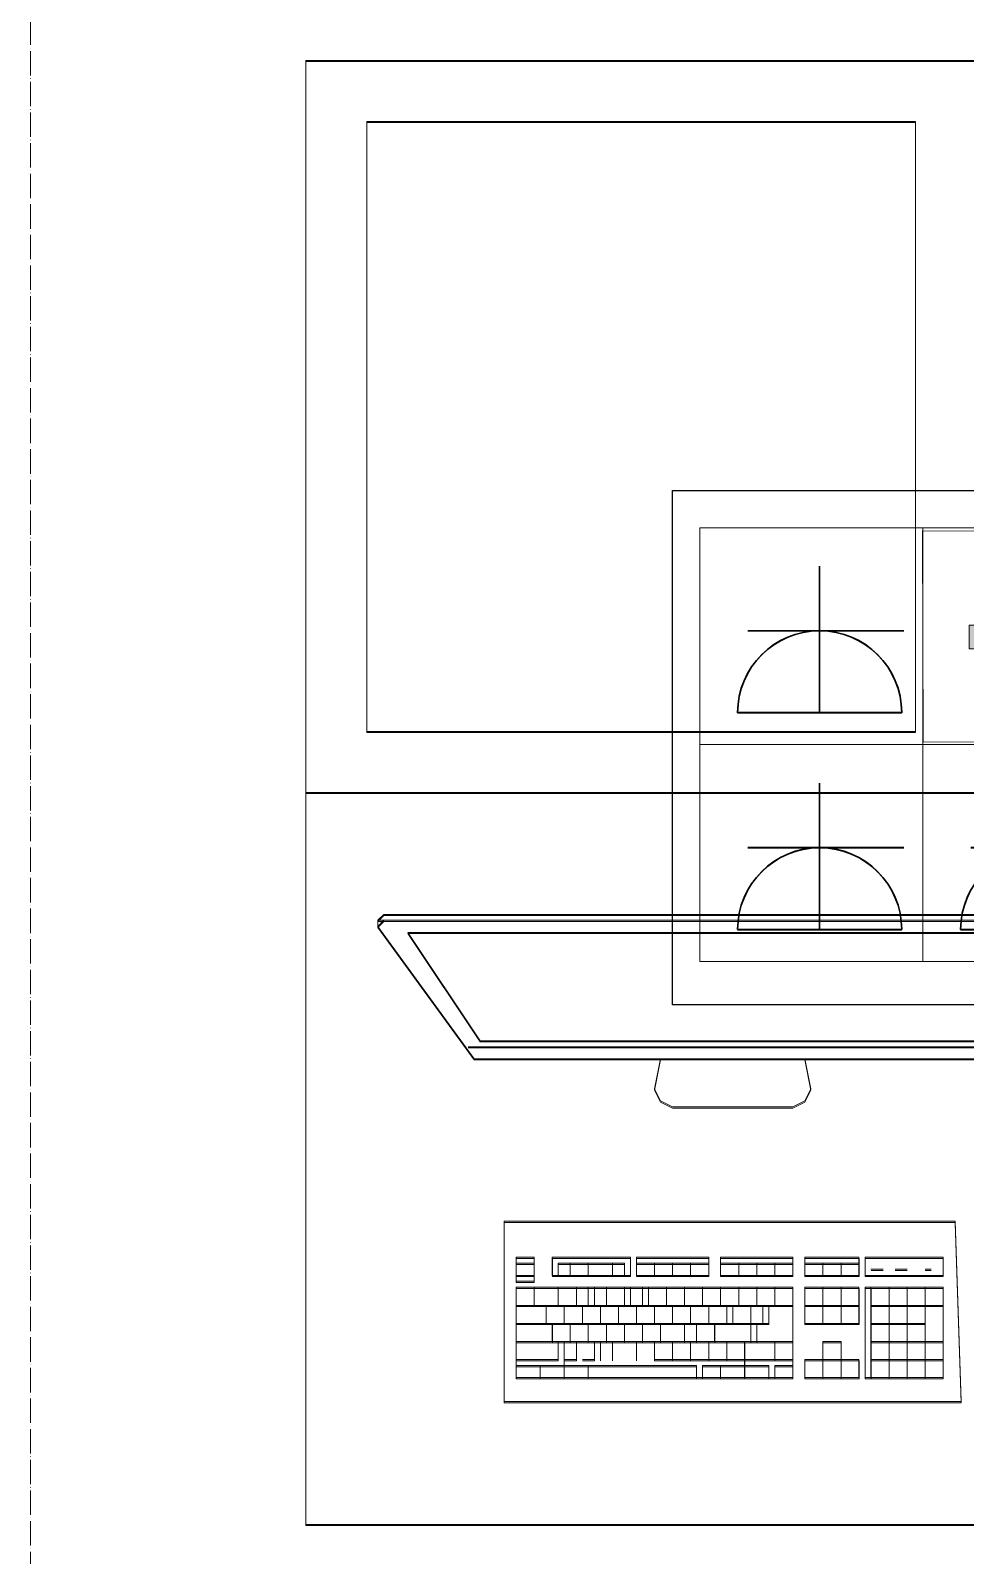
# Model space of a CAD drawing. Header units: millimetres. Extents: x -32 to 417638015, y -35 to 175284279.
# Drawn here: x 416310605 to 416311372, y 175233791 to 175235041 of the extents above; entities that cross this region are included whole.
import ezdxf

# ---------------------------------------------------------------- set-up
doc = ezdxf.new("R2010")
doc.units = ezdxf.units.MM
doc.linetypes.add('ADSK_Линия сетки', pattern=[25, 20, -2.5, 0, -2.5])
for name, color, linetype, lineweight in [('_ЭМ_ТХобщее_слой', 7, 'Continuous', 30), ('Оси', 253, 'Continuous', 9), ('ТХ', 5, 'Continuous', 0), ('ШТРИХОВКА', 252, 'Continuous', 15), ('Электро', 250, 'Continuous', 25), ('ЭОМ_Кабель для СУП', 150, 'Continuous', 9)]:
    doc.layers.add(name, color=color, linetype=linetype, lineweight=lineweight)
for name, color, linetype in [('PDF _СС_розетки', 7, 'Continuous'), ('ВНУТРЯНКА', 1, 'Continuous'), ('ЭОМ_Лотки рабочие', 5, 'Continuous')]:
    doc.layers.add(name, color=color, linetype=linetype)
doc.layers.add('PDF _ЭОМ _розетки', color=7, linetype='Continuous', true_color=0xeb0000)
doc.styles.add('ELine', font='txt.shx')
doc.linetypes.add('TRAY', pattern='A,12.119257,["_",ELine,S=4.5,R=90,X=0,Y=-1.555839],0.750382,["_",ELine,S=4.5,R=0,X=0,Y=-0.805849],1.314849,["_",ELine,S=4.5,R=0,X=0,Y=-0.805849],2.250029,["_",ELine,S=4.5,R=90,X=0,Y=-1.555839],13.565483', length=30)

# ---------------------------------------------------------------- blocks, each defined once
blk = doc.blocks.new('ТХ 1 этаж.')
at = {"layer": 'ТХ', "color": 252, "linetype": 'Continuous', "ltscale": 100, "true_color": 0x939598}
for p, q in [((53775, 1107), (53779.9, 1131.7)), ((53903.2, 1107), (53898.3, 1131.7)), ((53779.9, 1097.1), (53775, 1107)), ((53779.9, 1097.1), (53775, 1107)), ((53898.3, 1097.1), (53903.2, 1107)), ((53898.3, 1097.1), (53903.2, 1107)), ((53789.8, 1092.2), (53779.9, 1097.1)), ((53789.8, 1092.2), (53779.9, 1097.1)), ((53839.1, 1092.2), (53789.8, 1092.2)), ((53839.1, 1092.2), (53789.8, 1092.2)), ((53888.4, 1092.2), (53839.1, 1092.2)), ((53888.4, 1092.2), (53839.1, 1092.2)), ((53888.4, 1092.2), (53898.3, 1097.1)), ((53888.4, 1092.2), (53898.3, 1097.1))]:
    blk.add_line(p, q, dxfattribs=at)
at = {"layer": 'ТХ', "color": 252, "true_color": 0x939598}
for points in [[(54689.1, 1350), (53489.1, 1350), (53489.1, 1950), (54689.1, 1950)], [(53989.1, 1900), (53539.1, 1900), (53539.1, 1400), (53989.1, 1400)], [(53489.1, 1350), (54689.1, 1350), (54689.1, 750), (53489.1, 750)]]:
    blk.add_lwpolyline(points, close=True, dxfattribs=at)
at = {"layer": 'ТХ', "color": 252, "linetype": 'Continuous', "ltscale": 100, "true_color": 0x939598}
for points in [[(53636.9, 1131.7), (53839.1, 1131.7), (54036.4, 1131.7), (54046.2, 1131.7), (54051.2, 1131.7), (54130.1, 1240.2), (54130.1, 1245.1), (54125.1, 1250), (53839.1, 1250), (53553.1, 1250), (53548.1, 1245.1), (53548.1, 1240.2), (53627, 1131.7)], [(53839.1, 1235.2), (53572.8, 1235.2), (53632, 1146.5), (53839.1, 1146.5), (54041.3, 1146.5), (54105.4, 1235.2)], [(53799.6, 929.5), (53799.6, 944.3)], [(53844, 929.5), (53844, 944.3)], [(53750.3, 899.9), (53750.3, 914.7)]]:
    blk.add_lwpolyline(points, close=True, dxfattribs=at)
for points in [[(54130.1, 1245.1), (54120.2, 1245.1), (53839.1, 1245.1), (53558, 1245.1), (53548.1, 1245.1)], [(54130.1, 1240.2), (54120.2, 1245.1), (53839.1, 1245.1), (53553.1, 1245.1), (53548.1, 1240.2)], [(53622.1, 1141.5), (53839.1, 1141.5), (54056.1, 1141.5)], [(53651.7, 850.6), (53651.7, 998.5)], [(53651.7, 998.5), (54021.6, 998.5), (54026.5, 850.6)], [(53661.6, 968.9), (53676.4, 968.9)], [(53661.6, 949.2), (53661.6, 968.9)], [(53661.6, 964), (53676.4, 964)], [(53661.6, 954.1), (53661.6, 964)], [(53676.4, 968.9), (53676.4, 949.2)], [(53676.4, 964), (53676.4, 954.1)], [(53755.3, 968.9), (53691.2, 968.9)], [(53691.2, 968.9), (53691.2, 954.1)], [(53696.1, 964), (53750.3, 964)], [(53696.1, 954.1), (53696.1, 964)], [(53705.9, 964), (53705.9, 954.1)], [(53720.7, 964), (53720.7, 954.1)], [(53740.5, 954.1), (53740.5, 964)], [(53750.3, 964), (53750.3, 954.1)], [(53755.3, 954.1), (53755.3, 968.9)], [(53760.2, 968.9), (53760.2, 954.1)], [(53819.4, 968.9), (53760.2, 968.9)], [(53789.8, 964), (53789.8, 954.1), (53760.2, 954.1)], [(53760.2, 964), (53789.8, 964)], [(53760.2, 954.1), (53760.2, 964)], [(53775, 964), (53775, 954.1)], [(53789.8, 964), (53819.4, 964)], [(53804.6, 964), (53804.6, 954.1)], [(53819.4, 954.1), (53819.4, 968.9)], [(53819.4, 964), (53819.4, 954.1)], [(53829.2, 968.9), (53829.2, 954.1)], [(53888.4, 968.9), (53829.2, 968.9)], [(53829.2, 964), (53858.8, 964)], [(53829.2, 954.1), (53829.2, 964)], [(53844, 954.1), (53844, 964)], [(53858.8, 954.1), (53858.8, 964), (53888.4, 964)], [(53873.6, 964), (53873.6, 954.1)], [(53888.4, 964), (53888.4, 954.1), (53888.4, 968.9)], [(53942.7, 968.9), (53898.3, 968.9)], [(53898.3, 968.9), (53898.3, 954.1)], [(53898.3, 954.1), (53898.3, 964)], [(53898.3, 964), (53942.7, 964)], [(53913.1, 954.1), (53913.1, 964)], [(53927.9, 954.1), (53927.9, 964)], [(53942.7, 954.1), (53942.7, 968.9)], [(53942.7, 964), (53942.7, 954.1)], [(54011.7, 968.9), (53947.6, 968.9)], [(53947.6, 968.9), (53947.6, 954.1)], [(54011.7, 954.1), (54011.7, 968.9)], [(53676.4, 954.1), (53661.6, 954.1)], [(53691.2, 954.1), (53755.3, 954.1)], [(53750.3, 954.1), (53696.1, 954.1)], [(53760.2, 954.1), (53819.4, 954.1)], [(53819.4, 954.1), (53794.7, 954.1)], [(53844, 954.1), (53829.2, 954.1)], [(53829.2, 954.1), (53888.4, 954.1)], [(53858.8, 954.1), (53844, 954.1)], [(53888.4, 954.1), (53858.8, 954.1)], [(53942.7, 954.1), (53898.3, 954.1)], [(53898.3, 954.1), (53942.7, 954.1)], [(53947.6, 954.1), (54011.7, 954.1)], [(53952.5, 959.1), (53962.4, 959.1)], [(53952.5, 959.1), (53962.4, 959.1)], [(53982.1, 959.1), (53972.2, 959.1)], [(53972.2, 959.1), (53982.1, 959.1)], [(54001.8, 959.1), (53996.9, 959.1)], [(53996.9, 959.1), (54001.8, 959.1)], [(53676.4, 949.2), (53661.6, 949.2)], [(53661.6, 944.3), (53661.6, 870.3)], [(53888.4, 944.3), (53661.6, 944.3)], [(53661.6, 944.3), (53691.2, 944.3)], [(53661.6, 929.5), (53661.6, 944.3)], [(53676.4, 929.5), (53676.4, 944.3)], [(53676.4, 944.3), (53676.4, 929.5)], [(53696.1, 944.3), (53705.9, 944.3)], [(53696.1, 929.5), (53696.1, 944.3)], [(53710.9, 944.3), (53735.5, 944.3)], [(53710.9, 929.5), (53710.9, 944.3)], [(53720.7, 944.3), (53720.7, 929.5)], [(53725.7, 929.5), (53725.7, 944.3)], [(53735.5, 944.3), (53735.5, 929.5)], [(53740.5, 944.3), (53765.1, 944.3)], [(53750.3, 944.3), (53750.3, 929.5)], [(53755.3, 929.5), (53755.3, 944.3)], [(53765.1, 944.3), (53765.1, 929.5)], [(53770.1, 929.5), (53770.1, 944.3)], [(53784.8, 929.5), (53784.8, 944.3)], [(53814.4, 944.3), (53829.2, 944.3)], [(53814.4, 929.5), (53814.4, 944.3)], [(53829.2, 929.5), (53829.2, 944.3)], [(53829.2, 944.3), (53844, 944.3)], [(53844, 944.3), (53858.8, 944.3)], [(53858.8, 944.3), (53858.8, 929.5)], [(53858.8, 944.3), (53888.4, 944.3)], [(53873.6, 944.3), (53873.6, 929.5)], [(53888.4, 944.3), (53888.4, 929.5)], [(53888.4, 870.3), (53888.4, 944.3)], [(53898.3, 929.5), (53898.3, 944.3)], [(53898.3, 944.3), (53898.3, 914.7)], [(53898.3, 944.3), (53908.1, 944.3)], [(53942.7, 944.3), (53898.3, 944.3)], [(53913.1, 944.3), (53927.9, 944.3)], [(53913.1, 914.7), (53913.1, 944.3)], [(53927.9, 944.3), (53942.7, 944.3)], [(53927.9, 929.5), (53927.9, 944.3)], [(53942.7, 914.7), (53942.7, 944.3)], [(53942.7, 944.3), (53942.7, 929.5)], [(54011.7, 944.3), (53947.6, 944.3)], [(53947.6, 944.3), (53947.6, 870.3)], [(53952.5, 944.3), (53992, 944.3)], [(53952.5, 929.5), (53952.5, 944.3)], [(53967.3, 870.3), (53967.3, 944.3)], [(53982.1, 929.5), (53982.1, 944.3)], [(53996.9, 944.3), (54011.7, 944.3)], [(53996.9, 929.5), (53996.9, 944.3)], [(54011.7, 870.3), (54011.7, 944.3)], [(54011.7, 944.3), (54011.7, 929.5)], [(53745.4, 929.5), (53661.6, 929.5)], [(53686.2, 929.5), (53661.6, 929.5), (53661.6, 914.7), (53661.6, 899.9)], [(53686.2, 914.7), (53686.2, 929.5)], [(53686.2, 914.7), (53686.2, 929.5)], [(53701, 929.5), (53701, 914.7)], [(53715.8, 929.5), (53715.8, 914.7)], [(53715.8, 914.7), (53715.8, 929.5)], [(53730.6, 929.5), (53730.6, 914.7)], [(53750.3, 929.5), (53740.5, 929.5)], [(53745.4, 929.5), (53745.4, 914.7)], [(53745.4, 929.5), (53814.4, 929.5)], [(53765.1, 929.5), (53755.3, 929.5)], [(53760.2, 914.7), (53760.2, 929.5)], [(53760.2, 929.5), (53760.2, 914.7)], [(53775, 929.5), (53775, 914.7)], [(53789.8, 929.5), (53804.6, 929.5)], [(53789.8, 929.5), (53789.8, 914.7)], [(53804.6, 929.5), (53804.6, 914.7)], [(53804.6, 929.5), (53834.2, 929.5)], [(53804.6, 914.7), (53804.6, 929.5)], [(53858.8, 929.5), (53814.4, 929.5)], [(53819.4, 914.7), (53819.4, 929.5)], [(53834.2, 929.5), (53834.2, 914.7)], [(53839.1, 929.5), (53863.8, 929.5)], [(53839.1, 929.5), (53839.1, 914.7)], [(53853.9, 914.7), (53853.9, 929.5)], [(53858.8, 899.9), (53858.8, 914.7), (53868.7, 914.7), (53868.7, 929.5)], [(53873.6, 929.5), (53858.8, 929.5)], [(53863.8, 929.5), (53863.8, 914.7)], [(53868.7, 929.5), (53888.4, 929.5)], [(53888.4, 929.5), (53873.6, 929.5)], [(53888.4, 929.5), (53888.4, 899.9)], [(53898.3, 929.5), (53942.7, 929.5)], [(53898.3, 914.7), (53898.3, 929.5)], [(53927.9, 914.7), (53927.9, 929.5)], [(53942.7, 929.5), (53942.7, 914.7)], [(53962.4, 929.5), (53952.5, 929.5)], [(53952.5, 929.5), (53977.2, 929.5)], [(53952.5, 885.1), (53952.5, 929.5)], [(54011.7, 929.5), (53967.3, 929.5)], [(53982.1, 929.5), (53982.1, 885.1)], [(53982.1, 929.5), (53992, 929.5)], [(53996.9, 929.5), (53996.9, 885.1)], [(53996.9, 929.5), (53996.9, 870.3)], [(54011.7, 929.5), (53996.9, 929.5)], [(54011.7, 870.3), (54011.7, 929.5)], [(53661.6, 914.7), (53686.2, 914.7)], [(53691.2, 914.7), (53661.6, 914.7)], [(53701, 914.7), (53686.2, 914.7)], [(53691.2, 914.7), (53715.8, 914.7)], [(53691.2, 899.9), (53691.2, 914.7)], [(53691.2, 899.9), (53691.2, 914.7)], [(53705.9, 914.7), (53809.5, 914.7)], [(53705.9, 899.9), (53705.9, 914.7)], [(53705.9, 914.7), (53705.9, 899.9)], [(53720.7, 899.9), (53720.7, 914.7)], [(53735.5, 914.7), (53735.5, 899.9)], [(53765.1, 914.7), (53765.1, 899.9)], [(53779.9, 914.7), (53779.9, 899.9)], [(53799.6, 899.9), (53799.6, 914.7)], [(53834.2, 914.7), (53804.6, 914.7)], [(53809.5, 914.7), (53809.5, 899.9)], [(53809.5, 914.7), (53829.2, 914.7)], [(53824.3, 914.7), (53824.3, 899.9)], [(53829.2, 914.7), (53863.8, 914.7)], [(53853.9, 914.7), (53853.9, 899.9)], [(53942.7, 914.7), (53898.3, 914.7)], [(53898.3, 914.7), (53942.7, 914.7)], [(53982.1, 914.7), (53952.5, 914.7)], [(53996.9, 914.7), (53982.1, 914.7)], [(53661.6, 899.9), (53691.2, 899.9)], [(53696.1, 899.9), (53661.6, 899.9)], [(53661.6, 899.9), (53661.6, 885.1)], [(53725.7, 899.9), (53691.2, 899.9)], [(53696.1, 885.1), (53696.1, 899.9)], [(53701, 899.9), (53701, 870.3)], [(53710.9, 899.9), (53710.9, 885.1)], [(53735.5, 899.9), (53720.7, 899.9)], [(53725.7, 899.9), (53725.7, 885.1)], [(53730.6, 899.9), (53849, 899.9)], [(53730.6, 885.1), (53730.6, 899.9)], [(53844, 899.9), (53735.5, 899.9)], [(53740.5, 899.9), (53740.5, 885.1)], [(53760.2, 885.1), (53760.2, 899.9)], [(53775, 899.9), (53775, 885.1)], [(53789.8, 899.9), (53789.8, 885.1)], [(53804.6, 899.9), (53819.4, 899.9)], [(53804.6, 899.9), (53804.6, 885.1)], [(53819.4, 899.9), (53819.4, 885.1)], [(53834.2, 899.9), (53834.2, 885.1)], [(53853.9, 899.9), (53844, 899.9)], [(53873.6, 899.9), (53849, 899.9), (53849, 885.1)], [(53849, 870.3), (53849, 899.9)], [(53888.4, 899.9), (53858.8, 899.9)], [(53873.6, 899.9), (53888.4, 899.9)], [(53873.6, 885.1), (53873.6, 899.9)], [(53873.6, 885.1), (53873.6, 899.9)], [(53888.4, 899.9), (53888.4, 885.1)], [(53913.1, 899.9), (53913.1, 870.3)], [(53913.1, 885.1), (53913.1, 899.9)], [(53913.1, 899.9), (53927.9, 899.9), (53927.9, 885.1)], [(53913.1, 899.9), (53927.9, 899.9)], [(53927.9, 899.9), (53927.9, 885.1)], [(53952.5, 899.9), (53967.3, 899.9)], [(53967.3, 899.9), (53996.9, 899.9)], [(54011.7, 899.9), (53996.9, 899.9)], [(53661.6, 885.1), (53696.1, 885.1)], [(53661.6, 880.2), (53720.7, 880.2)], [(53661.6, 870.3), (53661.6, 880.2)], [(53681.3, 870.3), (53681.3, 880.2)], [(53710.9, 885.1), (53701, 885.1)], [(53701, 870.3), (53701, 880.2)], [(53725.7, 885.1), (53715.8, 885.1)], [(53720.7, 880.2), (53720.7, 870.3)], [(53720.7, 880.2), (53720.7, 870.3)], [(53809.5, 880.2), (53720.7, 880.2)], [(53819.4, 885.1), (53775, 885.1)], [(53809.5, 870.3), (53809.5, 880.2)], [(53814.4, 880.2), (53849, 880.2)], [(53814.4, 870.3), (53814.4, 880.2)], [(53849, 885.1), (53819.4, 885.1)], [(53829.2, 880.2), (53829.2, 870.3)], [(53829.2, 870.3), (53829.2, 880.2)], [(53849, 885.1), (53888.4, 885.1)], [(53849, 880.2), (53868.7, 880.2)], [(53849, 880.2), (53849, 870.3)], [(53868.7, 880.2), (53868.7, 870.3)], [(53873.6, 880.2), (53888.4, 880.2)], [(53873.6, 870.3), (53873.6, 880.2)], [(53888.4, 880.2), (53888.4, 870.3)], [(53898.3, 885.1), (53898.3, 870.3)], [(53942.7, 885.1), (53898.3, 885.1)], [(53898.3, 870.3), (53898.3, 880.2)], [(53913.1, 870.3), (53913.1, 880.2)], [(53927.9, 885.1), (53927.9, 870.3)], [(53942.7, 885.1), (53927.9, 885.1)], [(53942.7, 870.3), (53942.7, 885.1)], [(53942.7, 880.2), (53942.7, 870.3)], [(53977.2, 885.1), (53952.5, 885.1)], [(53982.1, 885.1), (53952.5, 885.1)], [(53952.5, 885.1), (53952.5, 870.3)], [(54011.7, 885.1), (53982.1, 885.1)], [(53982.1, 870.3), (53982.1, 885.1)], [(53982.1, 870.3), (53982.1, 885.1)], [(53996.9, 885.1), (53996.9, 870.3)], [(53661.6, 870.3), (53888.4, 870.3)], [(53701, 870.3), (53661.6, 870.3)], [(53720.7, 870.3), (53701, 870.3)], [(53720.7, 870.3), (53809.5, 870.3)], [(53849, 870.3), (53814.4, 870.3)], [(53868.7, 870.3), (53849, 870.3)], [(53888.4, 870.3), (53873.6, 870.3)], [(53908.1, 870.3), (53898.3, 870.3)], [(53898.3, 870.3), (53942.7, 870.3)], [(53942.7, 870.3), (53913.1, 870.3)], [(53947.6, 870.3), (54011.7, 870.3)], [(53952.5, 870.3), (53977.2, 870.3)], [(53996.9, 870.3), (53982.1, 870.3)], [(53996.9, 870.3), (54011.7, 870.3)], [(54026.5, 850.6), (53651.7, 850.6)]]:
    blk.add_lwpolyline(points, dxfattribs=at)
blk = doc.blocks.new('1 этаж')
at = {"layer": 'Оси', "color": 8, "linetype": 'ADSK_Линия сетки'}
blk.add_line((46406.766, -4162.595), (46406.766, 44411.9), dxfattribs=at)
at = {"layer": 'ЭОМ_Лотки рабочие'}
blk.add_blockref('ТХ 1 этаж.', (-6856.492, 1554.379), dxfattribs=at)
blk = doc.blocks.new('_ЭМ_ТХ2_1этаж')
at = {"layer": 'ТХ', "color": 252, "linetype": 'Continuous', "ltscale": 100, "true_color": 0x939598}
for p, q in [((164922.9, -68086.5), (164927.8, -68061.8)), ((165051.1, -68086.5), (165046.2, -68061.8)), ((164927.8, -68096.4), (164922.9, -68086.5)), ((164927.8, -68096.4), (164922.9, -68086.5)), ((165046.2, -68096.4), (165051.1, -68086.5)), ((165046.2, -68096.4), (165051.1, -68086.5)), ((164937.7, -68101.3), (164927.8, -68096.4)), ((164937.7, -68101.3), (164927.8, -68096.4)), ((165036.3, -68101.3), (165046.2, -68096.4)), ((165036.3, -68101.3), (165046.2, -68096.4)), ((164987, -68101.3), (164937.7, -68101.3)), ((164987, -68101.3), (164937.7, -68101.3)), ((165036.3, -68101.3), (164987, -68101.3)), ((165036.3, -68101.3), (164987, -68101.3))]:
    blk.add_line(p, q, dxfattribs=at)
at = {"layer": 'ТХ', "color": 252, "true_color": 0x939598}
for points in [[(165837, -67843.5), (164637, -67843.5), (164637, -67243.5), (165837, -67243.5)], [(165137, -67293.5), (164687, -67293.5), (164687, -67793.5), (165137, -67793.5)], [(164637, -67843.5), (165837, -67843.5), (165837, -68443.5), (164637, -68443.5)]]:
    blk.add_lwpolyline(points, close=True, dxfattribs=at)
at = {"layer": 'ТХ', "color": 252, "linetype": 'Continuous', "ltscale": 100, "true_color": 0x939598}
for points in [[(164784.8, -68061.8), (164987, -68061.8), (165184.2, -68061.8), (165194.1, -68061.8), (165199, -68061.8), (165277.9, -67953.4), (165277.9, -67948.4), (165273, -67943.5), (164987, -67943.5), (164701, -67943.5), (164696, -67948.4), (164696, -67953.4), (164774.9, -68061.8)], [(164987, -67958.3), (164720.7, -67958.3), (164779.9, -68047.1), (164987, -68047.1), (165189.2, -68047.1), (165253.3, -67958.3)], [(164947.5, -68264), (164947.5, -68249.2)], [(164991.9, -68264), (164991.9, -68249.2)], [(164898.2, -68293.6), (164898.2, -68278.8)]]:
    blk.add_lwpolyline(points, close=True, dxfattribs=at)
for points in [[(165277.9, -67948.4), (165268.1, -67948.4), (164987, -67948.4), (164705.9, -67948.4), (164696, -67948.4)], [(165277.9, -67953.4), (165268.1, -67948.4), (164987, -67948.4), (164701, -67948.4), (164696, -67953.4)], [(164770, -68052), (164987, -68052), (165204, -68052)], [(164799.6, -68342.9), (164799.6, -68195)], [(164799.6, -68195), (165169.5, -68195), (165174.4, -68342.9)], [(164809.5, -68224.6), (164824.2, -68224.6)], [(164809.5, -68244.3), (164809.5, -68224.6)], [(164824.2, -68224.6), (164824.2, -68244.3)], [(164903.2, -68224.6), (164839, -68224.6)], [(164839, -68224.6), (164839, -68239.4)], [(164903.2, -68239.4), (164903.2, -68224.6)], [(164908.1, -68224.6), (164908.1, -68239.4)], [(164967.3, -68224.6), (164908.1, -68224.6)], [(164967.3, -68239.4), (164967.3, -68224.6)], [(164977.1, -68224.6), (164977.1, -68239.4)], [(165036.3, -68224.6), (164977.1, -68224.6)], [(165036.3, -68229.5), (165036.3, -68239.4), (165036.3, -68224.6)], [(165090.5, -68224.6), (165046.2, -68224.6)], [(165046.2, -68224.6), (165046.2, -68239.4)], [(165090.5, -68239.4), (165090.5, -68224.6)], [(165159.6, -68224.6), (165095.5, -68224.6)], [(165095.5, -68224.6), (165095.5, -68239.4)], [(165159.6, -68239.4), (165159.6, -68224.6)], [(164809.5, -68229.5), (164824.2, -68229.5)], [(164809.5, -68239.4), (164809.5, -68229.5)], [(164824.2, -68229.5), (164824.2, -68239.4)], [(164844, -68229.5), (164898.2, -68229.5)], [(164844, -68239.4), (164844, -68229.5)], [(164853.8, -68229.5), (164853.8, -68239.4)], [(164868.6, -68229.5), (164868.6, -68239.4)], [(164888.4, -68239.4), (164888.4, -68229.5)], [(164898.2, -68229.5), (164898.2, -68239.4)], [(164937.7, -68229.5), (164937.7, -68239.4), (164908.1, -68239.4)], [(164908.1, -68229.5), (164937.7, -68229.5)], [(164908.1, -68239.4), (164908.1, -68229.5)], [(164922.9, -68229.5), (164922.9, -68239.4)], [(164937.7, -68229.5), (164967.3, -68229.5)], [(164952.5, -68229.5), (164952.5, -68239.4)], [(164967.3, -68229.5), (164967.3, -68239.4)], [(164977.1, -68229.5), (165006.7, -68229.5)], [(164977.1, -68239.4), (164977.1, -68229.5)], [(164991.9, -68239.4), (164991.9, -68229.5)], [(165006.7, -68239.4), (165006.7, -68229.5), (165036.3, -68229.5)], [(165021.5, -68229.5), (165021.5, -68239.4)], [(165046.2, -68239.4), (165046.2, -68229.5)], [(165046.2, -68229.5), (165090.5, -68229.5)], [(165061, -68239.4), (165061, -68229.5)], [(165075.8, -68239.4), (165075.8, -68229.5)], [(165090.5, -68229.5), (165090.5, -68239.4)], [(165100.4, -68234.4), (165110.3, -68234.4)], [(165100.4, -68234.4), (165110.3, -68234.4)], [(165130, -68234.4), (165120.1, -68234.4)], [(165120.1, -68234.4), (165130, -68234.4)], [(165149.7, -68234.4), (165144.8, -68234.4)], [(165144.8, -68234.4), (165149.7, -68234.4)], [(164824.2, -68239.4), (164809.5, -68239.4)], [(164824.2, -68244.3), (164809.5, -68244.3)], [(164809.5, -68249.2), (164809.5, -68323.2)], [(165036.3, -68249.2), (164809.5, -68249.2)], [(164809.5, -68249.2), (164839, -68249.2)], [(164809.5, -68264), (164809.5, -68249.2)], [(164824.2, -68264), (164824.2, -68249.2)], [(164824.2, -68249.2), (164824.2, -68264)], [(164839, -68239.4), (164903.2, -68239.4)], [(164898.2, -68239.4), (164844, -68239.4)], [(164844, -68249.2), (164853.8, -68249.2)], [(164844, -68264), (164844, -68249.2)], [(164858.8, -68249.2), (164883.4, -68249.2)], [(164858.8, -68264), (164858.8, -68249.2)], [(164868.6, -68249.2), (164868.6, -68264)], [(164873.6, -68264), (164873.6, -68249.2)], [(164883.4, -68249.2), (164883.4, -68264)], [(164888.4, -68249.2), (164913, -68249.2)], [(164898.2, -68249.2), (164898.2, -68264)], [(164903.2, -68264), (164903.2, -68249.2)], [(164908.1, -68239.4), (164967.3, -68239.4)], [(164913, -68249.2), (164913, -68264)], [(164917.9, -68264), (164917.9, -68249.2)], [(164932.7, -68264), (164932.7, -68249.2)], [(164967.3, -68239.4), (164942.6, -68239.4)], [(164962.3, -68249.2), (164977.1, -68249.2)], [(164962.3, -68264), (164962.3, -68249.2)], [(164991.9, -68239.4), (164977.1, -68239.4)], [(164977.1, -68239.4), (165036.3, -68239.4)], [(164977.1, -68264), (164977.1, -68249.2)], [(164977.1, -68249.2), (164991.9, -68249.2)], [(165006.7, -68239.4), (164991.9, -68239.4)], [(164991.9, -68249.2), (165006.7, -68249.2)], [(165036.3, -68239.4), (165006.7, -68239.4)], [(165006.7, -68249.2), (165006.7, -68264)], [(165006.7, -68249.2), (165036.3, -68249.2)], [(165021.5, -68249.2), (165021.5, -68264)], [(165036.3, -68249.2), (165036.3, -68264)], [(165036.3, -68323.2), (165036.3, -68249.2)], [(165090.5, -68239.4), (165046.2, -68239.4)], [(165046.2, -68239.4), (165090.5, -68239.4)], [(165046.2, -68264), (165046.2, -68249.2)], [(165046.2, -68249.2), (165046.2, -68278.8)], [(165046.2, -68249.2), (165056, -68249.2)], [(165090.5, -68249.2), (165046.2, -68249.2)], [(165061, -68249.2), (165075.8, -68249.2)], [(165061, -68278.8), (165061, -68249.2)], [(165075.8, -68249.2), (165090.5, -68249.2)], [(165075.8, -68264), (165075.8, -68249.2)], [(165090.5, -68278.8), (165090.5, -68249.2)], [(165090.5, -68249.2), (165090.5, -68264)], [(165095.5, -68239.4), (165159.6, -68239.4)], [(165159.6, -68249.2), (165095.5, -68249.2)], [(165095.5, -68249.2), (165095.5, -68323.2)], [(165100.4, -68249.2), (165139.9, -68249.2)], [(165100.4, -68264), (165100.4, -68249.2)], [(165115.2, -68323.2), (165115.2, -68249.2)], [(165130, -68264), (165130, -68249.2)], [(165144.8, -68249.2), (165159.6, -68249.2)], [(165144.8, -68264), (165144.8, -68249.2)], [(165159.6, -68323.2), (165159.6, -68249.2)], [(165159.6, -68249.2), (165159.6, -68264)], [(164893.3, -68264), (164809.5, -68264)], [(164834.1, -68264), (164809.5, -68264), (164809.5, -68278.8), (164809.5, -68293.6)], [(164834.1, -68278.8), (164834.1, -68264)], [(164834.1, -68278.8), (164834.1, -68264)], [(164848.9, -68264), (164848.9, -68278.8)], [(164863.7, -68264), (164863.7, -68278.8)], [(164863.7, -68278.8), (164863.7, -68264)], [(164878.5, -68264), (164878.5, -68278.8)], [(164898.2, -68264), (164888.4, -68264)], [(164893.3, -68264), (164893.3, -68278.8)], [(164893.3, -68264), (164962.3, -68264)], [(164913, -68264), (164903.2, -68264)], [(164908.1, -68278.8), (164908.1, -68264)], [(164908.1, -68264), (164908.1, -68278.8)], [(164922.9, -68264), (164922.9, -68278.8)], [(164937.7, -68264), (164952.5, -68264)], [(164937.7, -68264), (164937.7, -68278.8)], [(164952.5, -68264), (164952.5, -68278.8)], [(164952.5, -68264), (164982.1, -68264)], [(164952.5, -68278.8), (164952.5, -68264)], [(165006.7, -68264), (164962.3, -68264)], [(164967.3, -68278.8), (164967.3, -68264)], [(164982.1, -68264), (164982.1, -68278.8)], [(164987, -68264), (165011.6, -68264)], [(164987, -68264), (164987, -68278.8)], [(165001.8, -68278.8), (165001.8, -68264)], [(165006.7, -68293.6), (165006.7, -68278.8), (165016.6, -68278.8), (165016.6, -68264)], [(165021.5, -68264), (165006.7, -68264)], [(165011.6, -68264), (165011.6, -68278.8)], [(165016.6, -68264), (165036.3, -68264)], [(165036.3, -68264), (165021.5, -68264)], [(165036.3, -68264), (165036.3, -68293.6)], [(165046.2, -68264), (165090.5, -68264)], [(165046.2, -68278.8), (165046.2, -68264)], [(165075.8, -68278.8), (165075.8, -68264)], [(165090.5, -68264), (165090.5, -68278.8)], [(165110.3, -68264), (165100.4, -68264)], [(165100.4, -68264), (165125.1, -68264)], [(165100.4, -68308.4), (165100.4, -68264)], [(165159.6, -68264), (165115.2, -68264)], [(165130, -68264), (165130, -68308.4)], [(165130, -68264), (165139.9, -68264)], [(165144.8, -68264), (165144.8, -68308.4)], [(165144.8, -68264), (165144.8, -68323.2)], [(165159.6, -68264), (165144.8, -68264)], [(165159.6, -68323.2), (165159.6, -68264)], [(164809.5, -68278.8), (164834.1, -68278.8)], [(164839, -68278.8), (164809.5, -68278.8)], [(164848.9, -68278.8), (164834.1, -68278.8)], [(164839, -68278.8), (164863.7, -68278.8)], [(164839, -68293.6), (164839, -68278.8)], [(164839, -68293.6), (164839, -68278.8)], [(164853.8, -68278.8), (164957.4, -68278.8)], [(164853.8, -68293.6), (164853.8, -68278.8)], [(164853.8, -68278.8), (164853.8, -68293.6)], [(164868.6, -68293.6), (164868.6, -68278.8)], [(164883.4, -68278.8), (164883.4, -68293.6)], [(164913, -68278.8), (164913, -68293.6)], [(164927.8, -68278.8), (164927.8, -68293.6)], [(164947.5, -68293.6), (164947.5, -68278.8)], [(164982.1, -68278.8), (164952.5, -68278.8)], [(164957.4, -68278.8), (164957.4, -68293.6)], [(164957.4, -68278.8), (164977.1, -68278.8)], [(164972.2, -68278.8), (164972.2, -68293.6)], [(164977.1, -68278.8), (165011.6, -68278.8)], [(165001.8, -68278.8), (165001.8, -68293.6)], [(165090.5, -68278.8), (165046.2, -68278.8)], [(165046.2, -68278.8), (165090.5, -68278.8)], [(165130, -68278.8), (165100.4, -68278.8)], [(165144.8, -68278.8), (165130, -68278.8)], [(164809.5, -68293.6), (164839, -68293.6)], [(164844, -68293.6), (164809.5, -68293.6)], [(164809.5, -68293.6), (164809.5, -68308.4)], [(164873.6, -68293.6), (164839, -68293.6)], [(164844, -68308.4), (164844, -68293.6)], [(164848.9, -68293.6), (164848.9, -68323.2)], [(164858.8, -68293.6), (164858.8, -68308.4)], [(164883.4, -68293.6), (164868.6, -68293.6)], [(164873.6, -68293.6), (164873.6, -68308.4)], [(164878.5, -68293.6), (164996.8, -68293.6)], [(164878.5, -68308.4), (164878.5, -68293.6)], [(164991.9, -68293.6), (164883.4, -68293.6)], [(164888.4, -68293.6), (164888.4, -68308.4)], [(164908.1, -68308.4), (164908.1, -68293.6)], [(164922.9, -68293.6), (164922.9, -68308.4)], [(164937.7, -68293.6), (164937.7, -68308.4)], [(164952.5, -68293.6), (164967.3, -68293.6)], [(164952.5, -68293.6), (164952.5, -68308.4)], [(164967.3, -68293.6), (164967.3, -68308.4)], [(164982.1, -68293.6), (164982.1, -68308.4)], [(165001.8, -68293.6), (164991.9, -68293.6)], [(165021.5, -68293.6), (164996.8, -68293.6), (164996.8, -68308.4)], [(164996.8, -68323.2), (164996.8, -68293.6)], [(165036.3, -68293.6), (165006.7, -68293.6)], [(165021.5, -68293.6), (165036.3, -68293.6)], [(165021.5, -68308.4), (165021.5, -68293.6)], [(165021.5, -68308.4), (165021.5, -68293.6)], [(165036.3, -68293.6), (165036.3, -68308.4)], [(165061, -68293.6), (165061, -68323.2)], [(165061, -68308.4), (165061, -68293.6)], [(165061, -68293.6), (165075.8, -68293.6), (165075.8, -68308.4)], [(165061, -68293.6), (165075.8, -68293.6)], [(165075.8, -68293.6), (165075.8, -68308.4)], [(165100.4, -68293.6), (165115.2, -68293.6)], [(165115.2, -68293.6), (165144.8, -68293.6)], [(165159.6, -68293.6), (165144.8, -68293.6)], [(164809.5, -68308.4), (164844, -68308.4)], [(164858.8, -68308.4), (164848.9, -68308.4)], [(164873.6, -68308.4), (164863.7, -68308.4)], [(164967.3, -68308.4), (164922.9, -68308.4)], [(164996.8, -68308.4), (164967.3, -68308.4)], [(164996.8, -68308.4), (165036.3, -68308.4)], [(165046.2, -68308.4), (165046.2, -68323.2)], [(165090.5, -68308.4), (165046.2, -68308.4)], [(165075.8, -68308.4), (165075.8, -68323.2)], [(165090.5, -68308.4), (165075.8, -68308.4)], [(165090.5, -68323.2), (165090.5, -68308.4)], [(165125.1, -68308.4), (165100.4, -68308.4)], [(165130, -68308.4), (165100.4, -68308.4)], [(165100.4, -68308.4), (165100.4, -68323.2)], [(165159.6, -68308.4), (165130, -68308.4)], [(165130, -68323.2), (165130, -68308.4)], [(165130, -68323.2), (165130, -68308.4)], [(165144.8, -68308.4), (165144.8, -68323.2)], [(164809.5, -68313.4), (164868.6, -68313.4)], [(164809.5, -68323.2), (164809.5, -68313.4)], [(164809.5, -68323.2), (165036.3, -68323.2)], [(164848.9, -68323.2), (164809.5, -68323.2)], [(164829.2, -68323.2), (164829.2, -68313.4)], [(164848.9, -68323.2), (164848.9, -68313.4)], [(164868.6, -68323.2), (164848.9, -68323.2)], [(164868.6, -68313.4), (164868.6, -68323.2)], [(164868.6, -68313.4), (164868.6, -68323.2)], [(164957.4, -68313.4), (164868.6, -68313.4)], [(164868.6, -68323.2), (164957.4, -68323.2)], [(164957.4, -68323.2), (164957.4, -68313.4)], [(164962.3, -68313.4), (164996.8, -68313.4)], [(164962.3, -68323.2), (164962.3, -68313.4)], [(164996.8, -68323.2), (164962.3, -68323.2)], [(164977.1, -68313.4), (164977.1, -68323.2)], [(164977.1, -68323.2), (164977.1, -68313.4)], [(164996.8, -68313.4), (165016.6, -68313.4)], [(164996.8, -68313.4), (164996.8, -68323.2)], [(165016.6, -68323.2), (164996.8, -68323.2)], [(165016.6, -68313.4), (165016.6, -68323.2)], [(165021.5, -68313.4), (165036.3, -68313.4)], [(165021.5, -68323.2), (165021.5, -68313.4)], [(165036.3, -68323.2), (165021.5, -68323.2)], [(165036.3, -68313.4), (165036.3, -68323.2)], [(165046.2, -68323.2), (165046.2, -68313.4)], [(165056, -68323.2), (165046.2, -68323.2)], [(165046.2, -68323.2), (165090.5, -68323.2)], [(165061, -68323.2), (165061, -68313.4)], [(165090.5, -68323.2), (165061, -68323.2)], [(165090.5, -68313.4), (165090.5, -68323.2)], [(165095.5, -68323.2), (165159.6, -68323.2)], [(165100.4, -68323.2), (165125.1, -68323.2)], [(165144.8, -68323.2), (165130, -68323.2)], [(165144.8, -68323.2), (165159.6, -68323.2)], [(165174.4, -68342.9), (164799.6, -68342.9)]]:
    blk.add_lwpolyline(points, dxfattribs=at)
blk = doc.blocks.new('розетк для люка')
at = {"layer": 'ВНУТРЯНКА', "color": 5, "lineweight": 30, "ltscale": 100, "transparency": 33554687}
blk.add_line((-67.1, -58.8), (-67.1, 69), dxfattribs=at)
at = {"layer": 'Электро', "color": 5, "lineweight": 30, "transparency": 33554687}
for p, q in [((0, 67.3), (0, -67.3)), ((0, 0), (-120.1, 0))]:
    blk.add_line(p, q, dxfattribs=at)
blk.add_ellipse((0.1, 0), major_axis=(47.6, 47.6), ratio=1, start_param=0.787621, end_param=3.924768, dxfattribs=at)
blk = doc.blocks.new('Люк на 6 мест')
h = blk.add_hatch(color=256)
h.dxf.hatch_style = 1
h.paths.add_polyline_path([(-284.6, 515.7), (-284.6, 526.8), (-319.2, 527), (-319.2, 515.9)])
h = blk.add_hatch(color=256)
h.dxf.hatch_style = 1
h.paths.add_polyline_path([(-323.7, 435.1), (-323.7, 435.1), (-313, 442.8), (-289.1, 442.7), (-279.4, 435), (-279.4, 435), (-279.3, 422.8), (-323.6, 422.8)])
h = blk.add_hatch(color=256)
h.dxf.hatch_style = 1
h.paths.add_polyline_path([(-311.7, 334.8), (-311.7, 341.7), (-317.2, 341.7), (-317.3, 347.2), (-311.8, 347.2), (-311.8, 354.1), (-292.5, 354.1), (-292.5, 334.9)])
h = blk.add_hatch(color=256)
h.dxf.hatch_style = 1
h.paths.add_polyline_path([(-311.3, 243.2), (-311.3, 250.1), (-316.8, 250.1), (-316.8, 255.6), (-311.3, 255.6), (-311.3, 262.4), (-292, 262.5), (-292, 243.2)])
for p, q in [((-289.1, 442.7), (-296.8, 442.7)), ((-296.8, 442.7), (-296.8, 435)), ((-289.1, 435), (-289.1, 442.7)), ((-323.6, 422.8), (-323.7, 435.1)), ((-323.7, 435.1), (-323.7, 435.1)), ((-289.1, 435), (-279.4, 435)), ((-279.4, 435), (-279.3, 422.8)), ((-279.3, 422.8), (-323.6, 422.8))]:
    blk.add_line(p, q)
for points in [[(-215.5, 477.1), (-388.3, 476.8), (-388.3, 565.7), (-215.5, 566)], [(-284.6, 526.8), (-284.6, 515.7), (-319.2, 515.9), (-319.2, 527)], [(-215.5, 388.2), (-388.3, 387.9), (-388.3, 476.8), (-215.5, 477.1)], [(-215.5, 299.3), (-388.3, 299), (-388.3, 387.9), (-215.5, 388.2)], [(-215.8, 205.5), (-388.7, 205.1), (-388.3, 299), (-215.5, 299.3)]]:
    blk.add_lwpolyline(points, close=True)
for points in [[(-311.8, 347.2), (-311.8, 354.1), (-292.5, 354.1)], [(-292.5, 354.1), (-292.5, 334.9), (-311.7, 334.8), (-311.7, 341.7)], [(-311.8, 347.2), (-317.3, 347.2), (-317.2, 341.7), (-311.7, 341.7)], [(-311.3, 255.6), (-316.8, 255.6), (-316.8, 250.1), (-311.3, 250.1)], [(-292, 262.5), (-292, 243.2), (-311.3, 243.2), (-311.3, 250.1)], [(-311.3, 255.6), (-311.3, 262.4), (-292, 262.5)]]:
    blk.add_lwpolyline(points)
at = {"layer": 'PDF _СС_розетки', "linetype": 'Continuous', "lineweight": 20, "transparency": 33554687}
for points in [[(-391.2, 566), (-213.4, 566), (-213.4, 388.2), (-391.2, 388.2)], [(-391.2, 388.2), (-213.4, 388.2), (-213.4, 205.3), (-391.2, 205.3)], [(-391.2, 388.2), (-213.4, 388.2), (-213.4, 205.3), (-391.2, 205.3)], [(-391.2, 205.3), (-213.4, 205.3), (-213.4, 22.4), (-391.2, 22.4)]]:
    blk.add_lwpolyline(points, close=True, dxfattribs=at)
at = {"layer": 'PDF _ЭОМ _розетки', "color": 3, "linetype": 'Continuous', "lineweight": 25, "transparency": 33554687}
blk.add_lwpolyline([(0, 0), (-421.6, 0), (-421.6, 596.5), (0, 596.5)], close=True, dxfattribs=at)
at = {"layer": 'PDF _ЭОМ _розетки', "color": 7, "linetype": 'Continuous', "lineweight": 20, "transparency": 33554687}
for points in [[(-35.6, 388.2), (-213.4, 388.2), (-213.4, 566), (-35.6, 566)], [(-35.6, 205.3), (-213.4, 205.3), (-213.4, 388.2), (-35.6, 388.2)], [(-35.6, 22.4), (-213.4, 22.4), (-213.4, 205.3), (-35.6, 205.3)]]:
    blk.add_lwpolyline(points, close=True, dxfattribs=at)
at = {"layer": 'ВНУТРЯНКА', "color": 5, "lineweight": 30, "ltscale": 100, "transparency": 33554687}
for p, q in [((-129, 244.7), (-129, 372.6)), ((-128.8, 244.7), (-128.8, 372.6)), ((-306.8, 61.8), (-306.8, 189.7)), ((-306.6, 61.8), (-306.6, 189.7)), ((-128.8, 61.8), (-128.8, 189.7))]:
    blk.add_line(p, q, dxfattribs=at)
at = {"layer": 'ВНУТРЯНКА', "color": 1, "lineweight": 30, "ltscale": 100, "transparency": 33554687}
blk.add_line((-129, 61.8), (-129, 189.7), dxfattribs=at)
at = {"layer": 'Электро', "color": 5, "lineweight": 30, "transparency": 33554687}
for p, q in [((-61.9, 370.8), (-61.9, 236.3)), ((-61.7, 370.8), (-61.7, 236.3)), ((-61.9, 303.6), (-181.9, 303.6)), ((-61.7, 303.6), (-181.8, 303.6)), ((-239.5, 188), (-239.5, 53.4)), ((-61.7, 188), (-61.7, 53.4)), ((-239.7, 120.7), (-359.7, 120.7)), ((-239.5, 120.7), (-359.6, 120.7)), ((-61.7, 120.7), (-181.8, 120.7))]:
    blk.add_line(p, q, dxfattribs=at)
at = {"layer": 'Электро', "color": 1, "lineweight": 30, "transparency": 33554687}
for p, q in [((-239.7, 188), (-239.7, 53.4)), ((-61.9, 188), (-61.9, 53.4)), ((-61.9, 120.7), (-181.9, 120.7))]:
    blk.add_line(p, q, dxfattribs=at)
at = {"layer": 'Электро', "color": 5, "lineweight": 30, "transparency": 33554687}
for centre in [(-61.7, 303.6), (-61.6, 303.6), (-239.5, 120.7), (-239.4, 120.7), (-61.6, 120.7)]:
    blk.add_ellipse(centre, major_axis=(47.6, 47.6), ratio=1, start_param=0.787621, end_param=3.924768, dxfattribs=at)
at = {"layer": 'Электро', "color": 1, "lineweight": 30, "transparency": 33554687}
blk.add_ellipse((-61.7, 120.7), major_axis=(47.6, 47.6), ratio=1, start_param=0.787621, end_param=3.924768, dxfattribs=at)
at = {"color": 5, "linetype": 'TRAY', "lineweight": 53, "transparency": 33554687}
blk.add_blockref('розетк для люка', (-61.9, 480.3), dxfattribs=at)

msp = doc.modelspace()

# ---------------------------------------------------------------- block references
at = {"layer": '_ЭМ_ТХобщее_слой', "lineweight": 50}
msp.add_blockref('_ЭМ_ТХ2_1этаж', (416146193.7, 175302259.6), dxfattribs=at)
at = {"layer": 'ШТРИХОВКА'}
msp.add_blockref('1 этаж', (416264198.1, 175231510.7), dxfattribs=at)
at = {"layer": 'ЭОМ_Кабель для СУП', "color": 217, "linetype": 'ByBlock', "lineweight": 40, "true_color": 0x93278f, "transparency": 33554687, "rotation": 270}
msp.add_blockref('Люк на 6 мест', (416311131.3, 175234241.8), dxfattribs=at)

doc.saveas('drawing.dxf')
